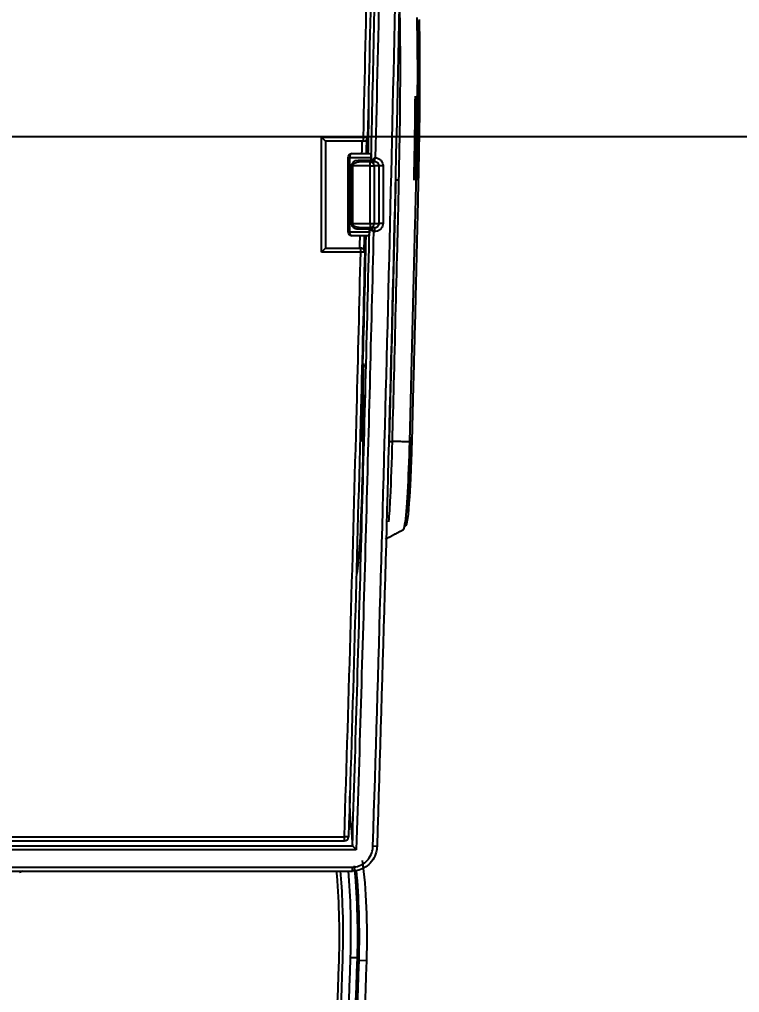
# Model space of a CAD drawing. Header units: millimetres. Extents: x 28 to 2364, y 8 to 1657.
# Drawn here: x 2023.2 to 2110.8, y 1251 to 1369.4 of the extents above; entities that cross this region are included whole.
import ezdxf

# ---------------------------------------------------------------- set-up
doc = ezdxf.new("R2010")
doc.units = ezdxf.units.MM
doc.layers.get('0').update_dxf_attribs({"linetype": 'CONTINUOUS'})
doc.layers.get('Defpoints').update_dxf_attribs({"linetype": 'CONTINUOUS'})
doc.layers.add('1LINE', color=7, linetype='CONTINUOUS')
doc.styles.add('Annotative', font='malgun.ttf')
doc.dimstyles.new('WOO', dxfattribs={"dimtxt": 20, "dimasz": 2, "dimexe": 1.25, "dimexo": 0.3, "dimgap": 1, "dimtad": 1, "dimdec": 1, "dimzin": 1, "dimdsep": 46, "dimtxsty": 'Annotative', "dimcen": 0, "dimclrd": 1, "dimclre": 1, "dimclrt": 2, "dimadec": 0, "dimazin": 0, "dimtfac": 1, "dimtdec": 1, "dimtofl": 0, "dimtmove": 0, "dimatfit": 3, "dimfxl": 0, "dimarcsym": 0})

# ---------------------------------------------------------------- blocks, each defined once
blk = doc.blocks.new('*D25')
at = {"layer": '1LINE', "color": 1, "lineweight": -2}
for p, q in [((1946.21, 1355.14), (2118.84, 1355.14)), ((2117.59, 1353.14), (2117.59, 896.9)), ((1870.71, 894.9), (2118.84, 894.9))]:
    blk.add_line(p, q, dxfattribs=at)
at = {"layer": '1LINE', "color": 1}
for points in [[(2117.26, 1353.14), (2117.92, 1353.14), (2117.59, 1355.14)], [(2117.26, 896.9), (2117.92, 896.9), (2117.59, 894.9)]]:
    blk.add_solid(points, dxfattribs=at)
at = {"layer": 'Defpoints', "color": 0}
for p in [(1945.91, 1355.14, 0), (1870.41, 894.9), (2117.59, 894.9)]:
    blk.add_point(p, dxfattribs=at)
at = {"layer": '1LINE', "color": 2, "insert": (2106.26, 1125.02), "char_height": 20, "attachment_point": 5, "rotation": 90, "style": 'Annotative'}
blk.add_mtext('460', dxfattribs=at)
blk = doc.blocks.new('*D26')
at = {"layer": '1LINE', "color": 1, "lineweight": -2}
for p, q in [((1946.21, 1392.74), (2190.79, 1392.74)), ((2189.54, 1390.74), (2189.54, 896.9)), ((1870.71, 894.9), (2190.79, 894.9))]:
    blk.add_line(p, q, dxfattribs=at)
at = {"layer": '1LINE', "color": 1}
for points in [[(2189.2, 1390.74), (2189.87, 1390.74), (2189.54, 1392.74)], [(2189.2, 896.9), (2189.87, 896.9), (2189.54, 894.9)]]:
    blk.add_solid(points, dxfattribs=at)
at = {"layer": 'Defpoints', "color": 0}
for p in [(1945.91, 1392.74, 0), (1870.41, 894.9), (2189.54, 894.9)]:
    blk.add_point(p, dxfattribs=at)
at = {"layer": '1LINE', "color": 2, "insert": (2178.2, 1143.82), "char_height": 20, "attachment_point": 5, "rotation": 90, "style": 'Annotative'}
blk.add_mtext('498', dxfattribs=at)

msp = doc.modelspace()

# ---------------------------------------------------------------- linework, layer by layer
for points, knots in [([(2069.46, 1370.46), (2069.53, 1367.59), (2069.54, 1364.33), (2069.51, 1359.08), (2069.49, 1357.25), (2069.44, 1353.57), (2069.38, 1351.71), (2069.35, 1349.83)], [0, 0, 0, 0, 0.5, 0.5, 0.75, 0.75, 1, 1, 1, 1]), ([(2070.71, 1317.99), (2070.95, 1326.88), (2071.17, 1335.78), (2071.43, 1346.9), (2071.49, 1349.12), (2071.58, 1353.56), (2071.62, 1355.8), (2071.69, 1362.2), (2071.69, 1366.26), (2071.6, 1369.64)], [0, 0, 0, 0, 0.5, 0.5, 0.625, 0.625, 0.75, 0.75, 1, 1, 1, 1]), ([(2071.65, 1369.26), (2071.71, 1366.58), (2071.73, 1363.5), (2071.69, 1356.84), (2071.63, 1353.34), (2071.55, 1349.84)], [0, 0, 0, 0, 0.5, 0.5, 1, 1, 1, 1]), ([(2071.84, 1369.36), (2071.84, 1369.26), (2071.85, 1369.15), (2071.86, 1368.64), (2071.87, 1368.22), (2071.88, 1367.36), (2071.89, 1366.93), (2071.9, 1366.04), (2071.9, 1365.59), (2071.91, 1364.67), (2071.91, 1364.2), (2071.91, 1363.25), (2071.91, 1362.77), (2071.91, 1361.8), (2071.91, 1361.31), (2071.91, 1360.31), (2071.9, 1359.81), (2071.89, 1358.8), (2071.89, 1358.29), (2071.88, 1357.26), (2071.87, 1356.74), (2071.86, 1355.7), (2071.85, 1355.18), (2071.83, 1354.12), (2071.82, 1353.59), (2071.8, 1352.53), (2071.79, 1351.99), (2071.77, 1350.91), (2071.76, 1350.37), (2071.75, 1349.83)], [0, 0, 0, 0, 0.018822, 0.018822, 0.094159, 0.094159, 0.169496, 0.169496, 0.244834, 0.244834, 0.320172, 0.320172, 0.395509, 0.395509, 0.470846, 0.470846, 0.546181, 0.546181, 0.621517, 0.621517, 0.696856, 0.696856, 0.772194, 0.772194, 0.847533, 0.847533, 0.923658, 0.923658, 1, 1, 1, 1]), ([(2067.46, 1351.57), (2067.46, 1351.24), (2067.46, 1350.91), (2067.46, 1349.24), (2067.46, 1347.91), (2067.46, 1345.91), (2067.46, 1345.24), (2067.46, 1344.57)], [0, 0, 0, 0, 0.142857, 0.142857, 0.714286, 0.714286, 1, 1, 1, 1]), ([(2068.99, 1349.83), (2068.96, 1348.53), (2068.93, 1347.23), (2068.82, 1342.94), (2068.75, 1339.94), (2068.61, 1333.95), (2068.53, 1330.95), (2068.39, 1325.45), (2068.32, 1322.94), (2068.24, 1319.64), (2068.22, 1318.84), (2068.19, 1318.05)], [0, 0, 0, 0, 0.122631, 0.122631, 0.405477, 0.405477, 0.688324, 0.688324, 0.925157, 0.925157, 1, 1, 1, 1]), ([(2069.35, 1349.83), (2069.32, 1347.07), (2069.23, 1344.3), (2069.02, 1336.02), (2068.89, 1330.5), (2068.68, 1322.67), (2068.62, 1320.36), (2068.56, 1318.05)], [0, 0, 0, 0, 0.260718, 0.260718, 0.78175, 0.78175, 1, 1, 1, 1]), ([(2071.75, 1349.83), (2071.74, 1349.7), (2071.74, 1349.56), (2071.74, 1349.34), (2071.73, 1349.24), (2071.72, 1348.77), (2071.71, 1348.39), (2071.69, 1347.25), (2071.67, 1346.49), (2071.58, 1342.7), (2071.51, 1339.67), (2071.38, 1334.29), (2071.32, 1331.94), (2071.25, 1329.29), (2071.24, 1329), (2071.2, 1327.54), (2071.17, 1326.37), (2071.09, 1322.97), (2071.03, 1320.73), (2070.97, 1318.5)], [0, 0, 0, 0, 0.012762, 0.012762, 0.021832, 0.021832, 0.058115, 0.058115, 0.13068, 0.13068, 0.420939, 0.420939, 0.646071, 0.646071, 0.674043, 0.674043, 0.785928, 0.785928, 1, 1, 1, 1]), ([(2068.56, 1318.05), (2068.51, 1315.64), (2068.42, 1313.23), (2068.26, 1310.09), (2068.2, 1309.08), (2068.13, 1308.28)], [0, 0, 0, 0, 0.630844, 0.630844, 1, 1, 1, 1]), ([(2069.93, 1307.32), (2069.99, 1307.36), (2070.06, 1307.57), (2070.26, 1308.71), (2070.37, 1310.08), (2070.57, 1313.65), (2070.65, 1315.79), (2070.71, 1317.99)], [0, 0, 0, 0, 0.208542, 0.208542, 0.604271, 0.604271, 1, 1, 1, 1]), ([(2070.77, 1318.5), (2070.74, 1317.46), (2070.71, 1316.44), (2070.63, 1314.44), (2070.59, 1313.48), (2070.47, 1311.27), (2070.38, 1310.13), (2070.29, 1309.34)], [0, 0, 0, 0, 0.280993, 0.280993, 0.561986, 0.561986, 1, 1, 1, 1]), ([(2070.95, 1317.98), (2070.95, 1317.75), (2070.94, 1317.52), (2070.93, 1317.03), (2070.92, 1316.77), (2070.9, 1316.24), (2070.89, 1315.98), (2070.87, 1315.46), (2070.86, 1315.2), (2070.85, 1314.82), (2070.85, 1314.69), (2070.84, 1314.54), (2070.84, 1314.52), (2070.84, 1314.47), (2070.83, 1314.44), (2070.83, 1314.39), (2070.83, 1314.37), (2070.83, 1314.32), (2070.83, 1314.3), (2070.83, 1314.25), (2070.83, 1314.22), (2070.82, 1314.17), (2070.82, 1314.15), (2070.82, 1314.1), (2070.82, 1314.08), (2070.82, 1314.03), (2070.82, 1314), (2070.81, 1313.95), (2070.81, 1313.93), (2070.81, 1313.88), (2070.81, 1313.85), (2070.81, 1313.8), (2070.81, 1313.78), (2070.8, 1313.73), (2070.8, 1313.7), (2070.8, 1313.65), (2070.8, 1313.63), (2070.8, 1313.58), (2070.8, 1313.55), (2070.79, 1313.51), (2070.79, 1313.48), (2070.79, 1313.43), (2070.79, 1313.41), (2070.79, 1313.36), (2070.79, 1313.33), (2070.78, 1313.28), (2070.78, 1313.26), (2070.78, 1313.21), (2070.78, 1313.18), (2070.78, 1313.13), (2070.77, 1313.11), (2070.77, 1313.06), (2070.77, 1313.03), (2070.77, 1312.98), (2070.77, 1312.96), (2070.76, 1312.91), (2070.76, 1312.89), (2070.76, 1312.84), (2070.76, 1312.81), (2070.76, 1312.76), (2070.76, 1312.74), (2070.75, 1312.69), (2070.75, 1312.67), (2070.75, 1312.62), (2070.75, 1312.59), (2070.75, 1312.55), (2070.74, 1312.52), (2070.74, 1312.47), (2070.74, 1312.45), (2070.74, 1312.4), (2070.74, 1312.38), (2070.73, 1312.33), (2070.73, 1312.31), (2070.73, 1312.26), (2070.73, 1312.24), (2070.73, 1312.19), (2070.73, 1312.17), (2070.72, 1312.12), (2070.72, 1312.1), (2070.72, 1312.06), (2070.72, 1312.03), (2070.72, 1311.99), (2070.71, 1311.96), (2070.71, 1311.92), (2070.71, 1311.9), (2070.71, 1311.85), (2070.71, 1311.83), (2070.7, 1311.79), (2070.7, 1311.76), (2070.7, 1311.72), (2070.7, 1311.7), (2070.7, 1311.66), (2070.69, 1311.64), (2070.69, 1311.59), (2070.69, 1311.57), (2070.69, 1311.54), (2070.69, 1311.52), (2070.68, 1311.44), (2070.68, 1311.38), (2070.67, 1311.32)], [0, 0, 0, 0, 0.094168, 0.094168, 0.204154, 0.204154, 0.314138, 0.314138, 0.424121, 0.424121, 0.47905, 0.47905, 0.48973, 0.48973, 0.500464, 0.500464, 0.511254, 0.511254, 0.5221, 0.5221, 0.533001, 0.533001, 0.543959, 0.543959, 0.554974, 0.554974, 0.566046, 0.566046, 0.577173, 0.577173, 0.588356, 0.588356, 0.599594, 0.599594, 0.610885, 0.610885, 0.622227, 0.622227, 0.63362, 0.63362, 0.645061, 0.645061, 0.656548, 0.656548, 0.668078, 0.668078, 0.679647, 0.679647, 0.691254, 0.691254, 0.702893, 0.702893, 0.714561, 0.714561, 0.726253, 0.726253, 0.737965, 0.737965, 0.749691, 0.749691, 0.761425, 0.761425, 0.773162, 0.773162, 0.784894, 0.784894, 0.796614, 0.796614, 0.808315, 0.808315, 0.819989, 0.819989, 0.831626, 0.831626, 0.843217, 0.843217, 0.854752, 0.854752, 0.866296, 0.866296, 0.877867, 0.877867, 0.889447, 0.889447, 0.901012, 0.901012, 0.912533, 0.912533, 0.92397, 0.92397, 0.935271, 0.935271, 0.946364, 0.946364, 0.957146, 0.957146, 0.96747, 0.96747, 1, 1, 1, 1]), ([(2070.97, 1318.5), (2070.96, 1318.36), (2070.96, 1318.23), (2070.96, 1318.06), (2070.96, 1318.02), (2070.95, 1317.98)], [0, 0, 0, 0, 0.7767, 0.7767, 1, 1, 1, 1]), ([(2070.67, 1311.32), (2070.53, 1309.07), (2070.35, 1307.74), (2070.15, 1307.74), (2070.13, 1307.76), (2070.12, 1307.79)], [0, 0, 0, 0, 0.907131, 0.907131, 1, 1, 1, 1]), ([(2070.11, 1307.93), (2070.13, 1307.88), (2070.16, 1307.85), (2070.28, 1307.84), (2070.38, 1308.25), (2070.47, 1309)], [0, 0, 0, 0, 0.191226, 0.191226, 1, 1, 1, 1])]:
    msp.add_open_spline(points, degree=3, knots=knots)
for points, degree in [([(2071.84, 1369.39), (2071.84, 1369.38), (2071.84, 1369.37), (2071.84, 1369.36)], 3), ([(2071.23, 1349.84), (2071.31, 1353.35), (2071.37, 1356.75), (2071.39, 1360.04)], 3), ([(2071.59, 1360.11), (2071.57, 1356.8), (2071.51, 1353.36), (2071.43, 1349.84)], 3), ([(2069.35, 1349.83), (2069.24, 1349.83), (2069.12, 1349.83), (2068.99, 1349.83)], 3), ([(2068.19, 1318.05), (2068.32, 1318.05), (2068.45, 1318.05), (2068.56, 1318.05)], 3), ([(2070.71, 1317.99), (2068.56, 1318.05)], 1), ([(2070.71, 1317.99), (2070.85, 1317.98), (2070.95, 1317.98), (2070.95, 1317.98)], 3), ([(2070.77, 1318.5), (2070.87, 1318.5), (2070.97, 1318.5), (2070.97, 1318.5)], 3), ([(2067.74, 1306.16), (2068.84, 1306.75), (2069.94, 1307.33)], 2)]:
    msp.add_open_spline(points, degree=degree)
at = {"layer": '1LINE'}
for p, q in [((2060.46, 1354.57), (2059.96, 1355.07)), ((2059.96, 1341.07), (2059.96, 1355.07)), ((2059.96, 1355.07), (2065.08, 1355.07)), ((2065.08, 1354.57), (2060.46, 1354.57)), ((2060.46, 1354.57), (2060.46, 1341.57)), ((2065.08, 1354.57), (2065.08, 1355.07)), ((2065.08, 1355.07), (2065.58, 1355.06)), ((2063.38, 1352.57), (2063.2, 1352.57)), ((2063.2, 1343.57), (2063.2, 1352.57)), ((2066.02, 1352.57), (2063.38, 1352.57)), ((2063.38, 1352.57), (2063.38, 1343.57)), ((2063.7, 1353.07), (2066.01, 1353.07)), ((2064.44, 1352.27), (2066.01, 1352.27)), ((2066.41, 1352.4), (2066.41, 1352.07)), ((2063.75, 1351.57), (2063.62, 1351.57)), ((2063.62, 1344.57), (2063.62, 1351.57)), ((2063.75, 1351.57), (2063.75, 1344.57)), ((2065.91, 1351.57), (2063.75, 1351.57)), ((2066.21, 1352.07), (2064.57, 1352.07)), ((2065.91, 1351.57), (2065.91, 1352.07)), ((2065.91, 1351.57), (2066.38, 1351.57)), ((2066.41, 1352.07), (2066.21, 1352.07)), ((2067.46, 1351.57), (2066.99, 1351.57)), ((2063.75, 1344.57), (2063.62, 1344.57)), ((2063.75, 1344.57), (2065.91, 1344.57)), ((2065.81, 1343.87), (2064.44, 1343.87)), ((2064.57, 1344.07), (2066.01, 1344.07)), ((2065.91, 1344.57), (2066.38, 1344.57)), ((2065.91, 1344.57), (2065.91, 1344.07)), ((2066.01, 1344.07), (2066.41, 1344.07)), ((2066.41, 1344.07), (2066.41, 1343.57)), ((2067.46, 1344.57), (2066.99, 1344.57)), ((2063.38, 1343.57), (2063.2, 1343.57)), ((2063.38, 1343.57), (2065.8, 1343.57)), ((2065.77, 1343.07), (2063.7, 1343.07)), ((2066.41, 1343.57), (2066.3, 1343.57)), ((2059.96, 1341.07), (2060.46, 1341.57)), ((2060.46, 1341.57), (2064.74, 1341.57)), ((2064.74, 1341.07), (2064.74, 1341.57)), ((2064.74, 1341.07), (2059.96, 1341.07)), ((2065.24, 1341.06), (2064.74, 1341.07)), ((2065.29, 1338.21), (2065.17, 1338.21)), ((2065.18, 1338.71), (2065.3, 1338.71)), ((2065.27, 1337.71), (2065.16, 1337.71)), ((2065, 1331.31), (2065.12, 1331.31)), ((2065.09, 1330.31), (2064.97, 1330.31)), ((2064.98, 1330.81), (2065.1, 1330.81)), ((2064.9, 1327.51), (2065.09, 1327.51)), ((2065.1, 1327.01), (2064.89, 1327.01)), ((2062.76, 1269.45), (2062.76, 1269.95)), ((2063.26, 1269.93), (2062.76, 1269.95)), ((2066.73, 1268.78), (2066.23, 1268.8)), ((2063.74, 1265.76), (2063.74, 1266.26)), ((2064.3, 1255.21), (2063.51, 1255.23)), ((2065.5, 1254.83), (2064.5, 1254.87))]:
    msp.add_line(p, q, dxfattribs=at)
for centre, start, end in [((2065.08, 1355.07, 0), 270, 358.6756), ((2064.74, 1341.07, 0), 358.5991, 90), ((2062.76, 1269.95, 0), 270, 358.208)]:
    msp.add_arc(centre, 0.5, start, end, dxfattribs=at)
at = {"layer": '1LINE', "extrusion": (0, 0, -1)}
msp.add_arc((-2063.7, 1352.57, 0), 0.5, 0, 90, dxfattribs=at)
at = {"layer": '1LINE', "extrusion": (-1.0676e-27, -5.81175e-12, -1)}
msp.add_arc((-2063.7, 1343.57, 0), 0.5, 270, 0, dxfattribs=at)
at = {"layer": '1LINE'}
for centre, major_axis, ratio, start_param, end_param in [((2063.7, 1352.57), (0, 0.5), 0.650791, 0, 1.570796), ((2064.57, 1352.27), (0, -0.2), 0.650791, 4.712389, 6.283185), ((2066.21, 1352.27), (-0.14, 0.143), 0.999445, 0.773984, 2.367608), ((2066.21, 1352.27), (0, -0.2), 0.999728, 4.689013, 6.283185), ((2066.41, 1352.47), (-0.14, 0.143), 0.256549, 1.313981, 1.827612), ((2065.91, 1351.57), (0, 0.5), 0.949336, 4.712389, 6.283185), ((2064.57, 1343.87), (0, 0.2), 0.650791, 0, 1.570796), ((2066.01, 1343.87), (0, -0.2), 0.999747, 3.141593, 4.688213), ((2066.01, 1343.87), (0.143, 0.14), 0.999507, 0.797736, 2.343856), ((2065.91, 1344.57), (0, 0.5), 0.949336, 3.141593, 4.712389), ((2063.7, 1343.57), (0, 0.5), 0.650791, 1.570796, 3.141593)]:
    msp.add_ellipse(centre, major_axis=major_axis, ratio=ratio, start_param=start_param, end_param=end_param, dxfattribs=at)
at = {"layer": '1LINE', "extrusion": (-1.0676e-27, -5.81175e-12, -1)}
for centre, ratio, start_param, end_param in [((2064.44, 1351.57, 0), 0.857143, 3.141593, 4.712389), ((2064.57, 1351.57, 0), 0.612245, 3.141593, 4.712389), ((2064.44, 1344.57, 0), 0.857143, 1.570796, 3.141593), ((2064.57, 1344.57, 0), 0.612245, 1.570796, 3.141593)]:
    msp.add_ellipse(centre, major_axis=(0.817, 0), ratio=ratio, start_param=start_param, end_param=end_param, dxfattribs=at)
at = {"layer": '1LINE'}
for points, knots in [([(2065.08, 1355.07), (2065.25, 1362.47), (2065.41, 1369.87), (2065.73, 1384.98), (2065.88, 1392.7), (2066.03, 1400.42)], [0, 0, 0, 0, 0.489356, 0.489356, 1, 1, 1, 1]), ([(2066.52, 1399.92), (2066.37, 1392.36), (2066.22, 1384.81), (2065.91, 1369.86), (2065.75, 1362.46), (2065.58, 1355.06)], [0, 0, 0, 0, 0.505292, 0.505292, 1, 1, 1, 1]), ([(2066.01, 1352.28), (2066.02, 1352.61), (2066.03, 1352.95), (2066.07, 1354.61), (2066.1, 1355.95), (2066.25, 1362.61), (2066.37, 1367.94), (2066.67, 1382.09), (2066.85, 1390.9), (2067.01, 1399.72)], [0, 0, 0, 0, 0.021074, 0.021074, 0.105376, 0.105376, 0.442583, 0.442583, 1, 1, 1, 1]), ([(2065.68, 1361.07), (2065.69, 1360.81), (2065.69, 1360.54), (2065.69, 1357.97), (2065.67, 1355.54), (2065.63, 1353.07)], [0, 0, 0, 0, 0.105231, 0.105231, 1, 1, 1, 1]), ([(2066.01, 1353.07), (2066.02, 1353.07), (2066.02, 1353.06), (2066.02, 1353.02), (2066.02, 1352.98), (2066.02, 1352.91), (2066.02, 1352.87), (2066.02, 1352.78), (2066.02, 1352.74), (2066.02, 1352.66), (2066.02, 1352.62), (2066.02, 1352.57)], [0, 0, 0, 0, 0.275963, 0.275963, 0.525976, 0.525976, 0.713999, 0.713999, 0.866692, 0.866692, 1, 1, 1, 1]), ([(2066.01, 1352.28), (2066.01, 1352.28), (2066.02, 1352.28), (2066.04, 1352.3), (2066.06, 1352.31), (2066.11, 1352.33), (2066.14, 1352.35), (2066.22, 1352.4), (2066.28, 1352.44), (2066.34, 1352.47)], [0, 0, 0, 0, 0.188076, 0.188076, 0.402204, 0.402204, 0.656294, 0.656294, 1, 1, 1, 1]), ([(2066.41, 1352.4), (2066.37, 1352.34), (2066.34, 1352.28), (2066.29, 1352.2), (2066.27, 1352.17), (2066.24, 1352.12), (2066.23, 1352.1), (2066.22, 1352.08), (2066.21, 1352.08), (2066.21, 1352.07)], [0, 0, 0, 0, 0.343706, 0.343706, 0.597796, 0.597796, 0.811924, 0.811924, 1, 1, 1, 1]), ([(2066.52, 1352.57), (2066.52, 1352.57), (2066.52, 1352.57), (2066.51, 1352.57), (2066.51, 1352.57), (2066.51, 1352.56), (2066.5, 1352.56), (2066.49, 1352.56), (2066.49, 1352.55), (2066.46, 1352.54), (2066.45, 1352.53), (2066.4, 1352.51), (2066.37, 1352.49), (2066.34, 1352.47)], [0, 0, 0, 0, 0.021617, 0.021617, 0.04826, 0.04826, 0.102809, 0.102809, 0.21853, 0.21853, 0.463804, 0.463804, 1, 1, 1, 1]), ([(2066.52, 1352.57), (2066.52, 1352.57), (2066.52, 1352.57), (2066.52, 1352.56), (2066.51, 1352.56), (2066.51, 1352.56), (2066.51, 1352.56), (2066.5, 1352.55), (2066.5, 1352.54), (2066.49, 1352.52), (2066.48, 1352.51), (2066.45, 1352.46), (2066.43, 1352.43), (2066.41, 1352.4)], [0, 0, 0, 0, 0.021815, 0.021815, 0.042045, 0.042045, 0.090158, 0.090158, 0.194476, 0.194476, 0.426469, 0.426469, 1, 1, 1, 1]), ([(2066.52, 1352.57), (2066.61, 1352.56), (2066.69, 1352.54), (2066.89, 1352.47), (2067, 1352.41), (2067.19, 1352.26), (2067.27, 1352.17), (2067.39, 1351.96), (2067.43, 1351.85), (2067.46, 1351.69), (2067.46, 1351.63), (2067.46, 1351.57)], [0, 0, 0, 0, 0.173817, 0.173817, 0.420408, 0.420408, 0.660491, 0.660491, 0.888242, 0.888242, 1, 1, 1, 1]), ([(2065.91, 1344.57), (2065.91, 1344.91), (2065.91, 1345.24), (2065.91, 1346.91), (2065.91, 1348.24), (2065.91, 1350.24), (2065.91, 1350.91), (2065.91, 1351.57)], [0, 0, 0, 0, 0.142857, 0.142857, 0.714286, 0.714286, 1, 1, 1, 1]), ([(2066.99, 1351.57), (2066.92, 1351.57), (2066.85, 1351.57), (2066.65, 1351.57), (2066.52, 1351.57), (2066.38, 1351.57)], [0, 0, 0, 0, 0.332416, 0.332416, 1, 1, 1, 1]), ([(2066.38, 1351.57), (2066.38, 1351.24), (2066.38, 1350.91), (2066.38, 1349.24), (2066.38, 1347.91), (2066.38, 1345.91), (2066.38, 1345.24), (2066.38, 1344.57)], [0, 0, 0, 0, 0.142857, 0.142857, 0.714286, 0.714286, 1, 1, 1, 1]), ([(2066.99, 1351.57), (2066.99, 1351.6), (2066.99, 1351.63), (2066.97, 1351.72), (2066.95, 1351.77), (2066.88, 1351.87), (2066.84, 1351.92), (2066.73, 1351.99), (2066.67, 1352.02), (2066.54, 1352.06), (2066.48, 1352.07), (2066.41, 1352.07)], [0, 0, 0, 0, 0.097134, 0.097134, 0.298934, 0.298934, 0.520428, 0.520428, 0.757506, 0.757506, 1, 1, 1, 1]), ([(2066.99, 1344.57), (2066.99, 1344.91), (2066.99, 1345.24), (2066.99, 1346.91), (2066.99, 1348.24), (2066.99, 1350.24), (2066.99, 1350.91), (2066.99, 1351.57)], [0, 0, 0, 0, 0.142857, 0.142857, 0.714286, 0.714286, 1, 1, 1, 1]), ([(2063.73, 1268.89), (2064.12, 1281.36), (2064.49, 1293.83), (2065.18, 1318.83), (2065.51, 1331.35), (2065.81, 1343.88)], [0, 0, 0, 0, 0.498931, 0.498931, 1, 1, 1, 1]), ([(2065.81, 1343.88), (2065.81, 1343.9), (2065.81, 1343.92), (2065.83, 1343.96), (2065.84, 1343.98), (2065.86, 1344.01), (2065.88, 1344.03), (2065.91, 1344.05), (2065.93, 1344.06), (2065.97, 1344.07), (2065.99, 1344.07), (2066, 1344.07), (2066, 1344.07), (2066.01, 1344.07)], [0, 0, 0, 0, 0.195556, 0.195556, 0.390616, 0.390616, 0.593103, 0.593103, 0.812737, 0.812737, 0.989835, 0.989835, 1, 1, 1, 1]), ([(2066.3, 1343.57), (2066.3, 1343.58), (2066.3, 1343.58), (2066.3, 1343.58), (2066.3, 1343.58), (2066.3, 1343.58), (2066.29, 1343.58), (2066.29, 1343.59), (2066.28, 1343.59), (2066.26, 1343.6), (2066.25, 1343.61), (2066.21, 1343.63), (2066.19, 1343.65), (2066.15, 1343.67), (2066.15, 1343.67), (2066.09, 1343.71), (2066.03, 1343.74), (2065.95, 1343.8), (2065.91, 1343.82), (2065.86, 1343.85), (2065.84, 1343.86), (2065.82, 1343.87), (2065.81, 1343.88), (2065.81, 1343.88)], [0, 0, 0, 0, 0.005396, 0.005396, 0.009076, 0.009076, 0.01954, 0.01954, 0.042176, 0.042176, 0.091606, 0.091606, 0.204894, 0.204894, 0.227136, 0.227136, 0.475668, 0.475668, 0.68417, 0.68417, 0.838535, 0.838535, 1, 1, 1, 1]), ([(2066.3, 1343.57), (2066.3, 1343.58), (2066.3, 1343.58), (2066.3, 1343.58), (2066.3, 1343.58), (2066.3, 1343.58), (2066.3, 1343.59), (2066.29, 1343.59), (2066.29, 1343.6), (2066.28, 1343.62), (2066.27, 1343.63), (2066.25, 1343.67), (2066.23, 1343.7), (2066.18, 1343.78), (2066.15, 1343.84), (2066.09, 1343.94), (2066.07, 1343.97), (2066.04, 1344.02), (2066.03, 1344.04), (2066.02, 1344.07), (2066.01, 1344.07), (2066.01, 1344.07)], [0, 0, 0, 0, 0.005391, 0.005391, 0.00905, 0.00905, 0.019484, 0.019484, 0.042061, 0.042061, 0.091386, 0.091386, 0.204797, 0.204797, 0.476079, 0.476079, 0.684418, 0.684418, 0.838661, 0.838661, 1, 1, 1, 1]), ([(2066.38, 1344.57), (2066.49, 1344.57), (2066.59, 1344.57), (2066.8, 1344.57), (2066.89, 1344.57), (2066.99, 1344.57)], [0, 0, 0, 0, 0.520348, 0.520348, 1, 1, 1, 1]), ([(2066.41, 1344.07), (2066.46, 1344.07), (2066.51, 1344.08), (2066.63, 1344.11), (2066.68, 1344.13), (2066.79, 1344.19), (2066.83, 1344.23), (2066.91, 1344.32), (2066.94, 1344.36), (2066.98, 1344.47), (2066.99, 1344.52), (2066.99, 1344.57)], [0, 0, 0, 0, 0.186578, 0.186578, 0.410632, 0.410632, 0.617003, 0.617003, 0.811073, 0.811073, 1, 1, 1, 1]), ([(2067.46, 1344.57), (2067.46, 1344.47), (2067.44, 1344.36), (2067.37, 1344.15), (2067.32, 1344.06), (2067.18, 1343.89), (2067.1, 1343.81), (2066.91, 1343.69), (2066.8, 1343.64), (2066.6, 1343.59), (2066.5, 1343.57), (2066.41, 1343.57)], [0, 0, 0, 0, 0.201474, 0.201474, 0.402667, 0.402667, 0.608187, 0.608187, 0.82371, 0.82371, 1, 1, 1, 1]), ([(2066.3, 1343.57), (2066, 1331.15), (2065.68, 1318.72), (2064.98, 1293.65), (2064.61, 1281.01), (2064.21, 1268.37)], [0, 0, 0, 0, 0.495752, 0.495752, 1, 1, 1, 1]), ([(2065.8, 1343.57), (2065.8, 1343.53), (2065.8, 1343.48), (2065.79, 1343.39), (2065.79, 1343.35), (2065.79, 1343.27), (2065.79, 1343.23), (2065.78, 1343.15), (2065.78, 1343.12), (2065.78, 1343.08), (2065.77, 1343.07), (2065.77, 1343.07)], [0, 0, 0, 0, 0.150583, 0.150583, 0.299963, 0.299963, 0.508404, 0.508404, 0.784281, 0.784281, 1, 1, 1, 1]), ([(2062.76, 1269.95), (2063.31, 1287.31), (2063.8, 1304.68), (2064.43, 1328.38), (2064.59, 1334.73), (2064.74, 1341.07)], [0, 0, 0, 0, 0.732396, 0.732396, 1, 1, 1, 1]), ([(2065.24, 1341.06), (2065.09, 1334.72), (2064.93, 1328.37), (2064.3, 1304.66), (2063.81, 1287.3), (2063.26, 1269.93)], [0, 0, 0, 0, 0.267604, 0.267604, 1, 1, 1, 1]), ([(2065.09, 1327.51), (2065.1, 1327.51), (2065.1, 1327.5), (2065.1, 1327.46), (2065.1, 1327.43), (2065.1, 1327.36), (2065.11, 1327.32), (2065.11, 1327.22), (2065.1, 1327.17), (2065.1, 1327.08), (2065.1, 1327.04), (2065.1, 1327.01)], [0, 0, 0, 0, 0.214991, 0.214991, 0.429995, 0.429995, 0.644812, 0.644812, 0.859461, 0.859461, 1, 1, 1, 1]), ([(2064.3, 1301.99), (2064.43, 1302.61), (2064.55, 1303.96), (2064.77, 1307.64), (2064.86, 1309.93), (2065.01, 1314.78), (2065.06, 1317.24), (2065.11, 1321.52), (2065.09, 1323.34), (2065.04, 1324.48)], [0, 0, 0, 0, 0.25, 0.25, 0.5, 0.5, 0.75, 0.75, 1, 1, 1, 1]), ([(2003.59, 1269.95), (2003.76, 1269.95), (2003.92, 1269.95), (2005.42, 1269.95), (2006.76, 1269.95), (2013.42, 1269.95), (2018.76, 1269.95), (2036.98, 1269.95), (2049.87, 1269.95), (2062.76, 1269.95)], [0, 0, 0, 0, 0.00845, 0.00845, 0.076048, 0.076048, 0.346439, 0.346439, 1, 1, 1, 1]), ([(2001.59, 1268.84), (2001.92, 1268.84), (2002.26, 1268.84), (2003.92, 1268.84), (2005.26, 1268.84), (2011.92, 1268.84), (2017.26, 1268.84), (2036.3, 1268.84), (2050.02, 1268.84), (2063.74, 1268.84), (2063.75, 1268.84), (2063.75, 1268.84)], [0, 0, 0, 0, 0.016086, 0.016086, 0.080431, 0.080431, 0.337809, 0.337809, 0.999657, 0.999657, 1, 1, 1, 1]), ([(2064.21, 1268.37), (2063.88, 1268.37), (2063.55, 1268.37), (2061.88, 1268.37), (2060.55, 1268.37), (2053.88, 1268.37), (2048.55, 1268.37), (2029.34, 1268.37), (2015.46, 1268.37), (2001.59, 1268.37)], [0, 0, 0, 0, 0.015967, 0.015967, 0.079836, 0.079836, 0.335309, 0.335309, 1, 1, 1, 1]), ([(2063.74, 1266.26), (2064.01, 1266.26), (2064.28, 1266.31), (2064.79, 1266.49), (2065.03, 1266.62), (2065.46, 1266.96), (2065.64, 1267.17), (2065.95, 1267.64), (2066.07, 1267.9), (2066.19, 1268.38), (2066.22, 1268.59), (2066.23, 1268.8)], [0, 0, 0, 0, 0.206299, 0.206299, 0.412351, 0.412351, 0.622265, 0.622265, 0.842091, 0.842091, 1, 1, 1, 1]), ([(2066.73, 1268.78), (2066.72, 1268.54), (2066.69, 1268.29), (2066.53, 1267.73), (2066.39, 1267.41), (2066.02, 1266.86), (2065.8, 1266.61), (2065.29, 1266.21), (2065, 1266.06), (2064.44, 1265.86), (2064.16, 1265.81), (2063.84, 1265.79), (2063.79, 1265.79), (2063.74, 1265.79)], [0, 0, 0, 0, 0.156861, 0.156861, 0.375803, 0.375803, 0.585802, 0.585802, 0.792872, 0.792872, 0.969452, 0.969452, 1, 1, 1, 1]), ([(2064.21, 1268.37), (2064.21, 1268.37), (2064.21, 1268.37), (2064.19, 1268.4), (2064.16, 1268.43), (2064.07, 1268.52), (2064, 1268.59), (2063.9, 1268.69), (2063.86, 1268.74), (2063.8, 1268.8), (2063.77, 1268.83), (2063.75, 1268.84)], [0, 0, 0, 0, 0.005734, 0.005734, 0.145746, 0.145746, 0.510733, 0.510733, 0.781788, 0.781788, 1, 1, 1, 1]), ([(1876.61, 1266.26), (1876.94, 1266.26), (1877.28, 1266.26), (1878.94, 1266.26), (1880.28, 1266.26), (1886.94, 1266.26), (1892.28, 1266.26), (1918.94, 1266.26), (1940.28, 1266.26), (1969.77, 1266.26), (1977.93, 1266.26), (1986.42, 1266.26), (1986.76, 1266.26), (1988.42, 1266.26), (1989.76, 1266.26), (1996.09, 1266.26), (2001.09, 1266.26), (2006.42, 1266.26), (2006.76, 1266.26), (2008.42, 1266.26), (2009.76, 1266.26), (2016.42, 1266.26), (2021.76, 1266.26), (2039.31, 1266.26), (2051.53, 1266.26), (2063.74, 1266.26)], [0, 0, 0, 0, 0.005344, 0.005344, 0.026719, 0.026719, 0.11222, 0.11222, 0.454224, 0.454224, 0.585032, 0.585032, 0.590376, 0.590376, 0.611752, 0.611752, 0.691909, 0.691909, 0.697252, 0.697252, 0.718628, 0.718628, 0.804129, 0.804129, 1, 1, 1, 1]), ([(2023.23, 1265.63), (2023.24, 1265.63), (2023.25, 1265.64), (2023.34, 1265.67), (2023.43, 1265.71), (2023.51, 1265.75)], [0, 0, 0, 0, 0.066493, 0.066493, 1, 1, 1, 1]), ([(2023.6, 1265.74), (2023.48, 1265.71), (2023.37, 1265.67), (2023.25, 1265.64), (2023.24, 1265.63), (2023.23, 1265.63)], [0, 0, 0, 0, 0.946289, 0.946289, 1, 1, 1, 1]), ([(2062.56, 1254.87), (2062.64, 1257.22), (2062.63, 1259.5), (2062.49, 1263.16), (2062.4, 1264.52), (2062.29, 1265.79)], [0, 0, 0, 0, 0.60384, 0.60384, 1, 1, 1, 1]), ([(1870.41, 899.57), (1879.86, 899.58), (1889.32, 900.5), (1907.63, 904.06), (1916.53, 906.67), (1933.79, 913.65), (1942.22, 918.12), (1957.74, 928.53), (1964.9, 934.48), (1978.5, 947.27), (1984.96, 954.16), (1996.84, 968.55), (2002.29, 976.08), (2012.21, 991.81), (2016.69, 1000.02), (2024.57, 1017.08), (2027.88, 1025.79), (2036.97, 1052.16), (2042, 1070.04), (2047.96, 1097.32), (2049.68, 1106.5), (2052.53, 1124.99), (2053.63, 1134.27), (2055.81, 1152.82), (2056.93, 1162.09), (2058.88, 1180.66), (2059.71, 1189.96), (2061.91, 1217.88), (2062.94, 1236.54), (2063.51, 1255.23)], [0, 0, 0, 0, 0.0625, 0.0625, 0.125, 0.125, 0.1875, 0.1875, 0.25, 0.25, 0.3125, 0.3125, 0.375, 0.375, 0.4375, 0.4375, 0.5, 0.5, 0.625, 0.625, 0.6875, 0.6875, 0.75, 0.75, 0.8125, 0.8125, 0.875, 0.875, 1, 1, 1, 1]), ([(2064.3, 1255.21), (2063.72, 1236.46), (2062.69, 1217.76), (2060.48, 1189.76), (2059.65, 1180.44), (2057.69, 1161.81), (2056.56, 1152.52), (2054.38, 1133.92), (2053.28, 1124.62), (2050.41, 1106.08), (2048.67, 1096.88), (2042.69, 1069.53), (2037.63, 1051.6), (2028.49, 1025.16), (2025.16, 1016.43), (2017.23, 999.34), (2012.72, 991.12), (2002.75, 975.37), (1997.28, 967.82), (1985.35, 953.41), (1978.86, 946.51), (1965.2, 933.7), (1958.01, 927.75), (1942.44, 917.33), (1933.98, 912.87), (1916.67, 905.88), (1907.74, 903.27), (1889.38, 899.71), (1879.88, 898.79), (1870.41, 898.78)], [0, 0, 0, 0, 0.125, 0.125, 0.1875, 0.1875, 0.25, 0.25, 0.3125, 0.3125, 0.375, 0.375, 0.5, 0.5, 0.5625, 0.5625, 0.625, 0.625, 0.6875, 0.6875, 0.75, 0.75, 0.8125, 0.8125, 0.875, 0.875, 0.9375, 0.9375, 1, 1, 1, 1]), ([(2062.07, 1254.88), (2061.49, 1236.41), (2060.48, 1217.97), (2058.31, 1190.35), (2057.48, 1181.15), (2055.61, 1162.77), (2054.48, 1153.61), (2052.31, 1135.29), (2051.25, 1126.13), (2048.51, 1107.94), (2046.83, 1098.92), (2041.05, 1072.05), (2036.15, 1054.39), (2027.28, 1028.26), (2024.08, 1019.6), (2016.44, 1002.6), (2011.98, 994.25), (2002.16, 978.36), (1996.77, 970.76), (1984.97, 956.24), (1978.54, 949.31), (1965.02, 936.43), (1957.92, 930.42), (1942.53, 919.89), (1934.12, 915.35), (1916.78, 908.2), (1907.82, 905.52), (1889.38, 901.89), (1879.89, 900.95), (1870.41, 900.94)], [0, 0, 0, 0, 0.125, 0.125, 0.1875, 0.1875, 0.25, 0.25, 0.3125, 0.3125, 0.375, 0.375, 0.5, 0.5, 0.5625, 0.5625, 0.625, 0.625, 0.6875, 0.6875, 0.75, 0.75, 0.8125, 0.8125, 0.875, 0.875, 0.9375, 0.9375, 1, 1, 1, 1]), ([(1870.41, 900.44), (1879.47, 900.45), (1888.47, 901.29), (1906.35, 904.65), (1915.26, 907.17), (1932.8, 914.15), (1941.05, 918.47), (1956.54, 928.73), (1963.82, 934.73), (1984.37, 953.96), (1996.2, 968.22), (2011.14, 991.77), (2015.69, 1000.05), (2023.59, 1017.06), (2026.9, 1025.76), (2036, 1052.12), (2041.05, 1070.01), (2047.03, 1097.34), (2048.77, 1106.55), (2051.61, 1125.02), (2052.69, 1134.27), (2054.87, 1152.78), (2056.02, 1162.03), (2057.92, 1180.56), (2058.76, 1189.83), (2060.96, 1217.67), (2061.98, 1236.25), (2062.56, 1254.87)], [0, 0, 0, 0, 0.0625, 0.0625, 0.125, 0.125, 0.1875, 0.1875, 0.25, 0.25, 0.375, 0.375, 0.4375, 0.4375, 0.5, 0.5, 0.625, 0.625, 0.6875, 0.6875, 0.75, 0.75, 0.8125, 0.8125, 0.875, 0.875, 1, 1, 1, 1]), ([(2064.5, 1254.87), (2063.9, 1236.13), (2062.88, 1217.44), (2060.67, 1189.46), (2059.83, 1180.14), (2057.88, 1161.53), (2056.75, 1152.24), (2054.57, 1133.65), (2053.46, 1124.36), (2050.58, 1105.84), (2048.84, 1096.61), (2042.84, 1069.23), (2037.77, 1051.29), (2028.61, 1024.85), (2025.27, 1016.12), (2017.32, 999.05), (2012.8, 990.82), (2002.81, 975.08), (1997.34, 967.54), (1985.4, 953.15), (1978.91, 946.25), (1965.24, 933.44), (1958.04, 927.5), (1942.47, 917.1), (1934, 912.64), (1916.67, 905.65), (1907.74, 903.03), (1889.37, 899.48), (1879.88, 898.55), (1870.41, 898.54)], [0, 0, 0, 0, 0.125, 0.125, 0.1875, 0.1875, 0.25, 0.25, 0.3125, 0.3125, 0.375, 0.375, 0.5, 0.5, 0.5625, 0.5625, 0.625, 0.625, 0.6875, 0.6875, 0.75, 0.75, 0.8125, 0.8125, 0.875, 0.875, 0.9375, 0.9375, 1, 1, 1, 1]), ([(1870.41, 897.55), (1879.91, 897.56), (1889.42, 898.49), (1907.84, 902.04), (1916.8, 904.65), (1934.19, 911.63), (1942.69, 916.09), (1958.33, 926.48), (1965.56, 932.42), (1979.29, 945.24), (1985.82, 952.14), (1997.82, 966.55), (2003.33, 974.1), (2013.38, 989.85), (2017.93, 998.08), (2025.95, 1015.19), (2029.32, 1023.94), (2038.54, 1050.44), (2043.64, 1068.42), (2049.7, 1095.87), (2051.45, 1105.11), (2054.37, 1123.7), (2055.49, 1133.04), (2057.68, 1151.73), (2058.82, 1161.07), (2060.78, 1179.77), (2061.63, 1189.13), (2063.85, 1217.25), (2064.88, 1236.02), (2065.48, 1254.84)], [0, 0, 0, 0, 0.0625, 0.0625, 0.125, 0.125, 0.1875, 0.1875, 0.25, 0.25, 0.3125, 0.3125, 0.375, 0.375, 0.4375, 0.4375, 0.5, 0.5, 0.625, 0.625, 0.6875, 0.6875, 0.75, 0.75, 0.8125, 0.8125, 0.875, 0.875, 1, 1, 1, 1])]:
    msp.add_open_spline(points, degree=3, knots=knots, dxfattribs=at)
for points, degree in [([(2066.23, 1268.8), (2067.6, 1312.43), (2068.69, 1356.07), (2069.52, 1399.72)], 3), ([(2067.51, 1399.72), (2067.22, 1384), (2066.89, 1368.28), (2066.52, 1352.57)], 3), ([(2070.02, 1399.72), (2069.19, 1356.06), (2068.1, 1312.42), (2066.73, 1268.78)], 3), ([(2064.9, 1353.07), (2064.91, 1353.57), (2064.93, 1354.07), (2064.94, 1354.57)], 3), ([(2065.44, 1354.74), (2065.43, 1354.18), (2065.42, 1353.63), (2065.4, 1353.07)], 3), ([(2066.01, 1352.28), (2066.01, 1352.38), (2066.02, 1352.48), (2066.02, 1352.57)], 3), ([(2066.01, 1352.27), (2066.01, 1352.28), (2066.01, 1352.28), (2066.01, 1352.28)], 3), ([(2066.01, 1352.28), (2066.01, 1352.28)], 1), ([(2066.01, 1352.28), (2066.01, 1352.28)], 1), ([(2066.21, 1352.07), (2066.21, 1352.07), (2066.21, 1352.07)], 2), ([(2065.81, 1343.87), (2065.81, 1343.77), (2065.8, 1343.67), (2065.8, 1343.57)], 3), ([(2065.81, 1343.88), (2065.81, 1343.88)], 1), ([(2065.81, 1343.88), (2065.81, 1343.88), (2065.81, 1343.88), (2065.81, 1343.88)], 3), ([(2065.81, 1343.88), (2065.81, 1343.88), (2065.81, 1343.88), (2065.81, 1343.87)], 3), ([(2066.01, 1344.07), (2066.01, 1344.07)], 1), ([(2066.01, 1344.07), (2066.01, 1344.07), (2066.01, 1344.07), (2066.01, 1344.07)], 3), ([(2064.63, 1341.57), (2064.65, 1342.07), (2064.66, 1342.57), (2064.67, 1343.07)], 3), ([(2065.02, 1327.51), (2065.16, 1332.7), (2065.28, 1337.89), (2065.41, 1343.07)], 3), ([(2065.17, 1343.07), (2065.16, 1342.51), (2065.14, 1341.94), (2065.13, 1341.38)], 3), ([(2065.04, 1324.48), (2065.06, 1325.32), (2065.08, 1326.16), (2065.1, 1327.01)], 3), ([(2064.87, 1318.05), (2064.92, 1320.19), (2064.98, 1322.33), (2065.04, 1324.48)], 3), ([(2063.56, 1271.19), (2063.49, 1271.89), (2063.43, 1273.16), (2063.41, 1274.87)], 3), ([(2063.56, 1271.19), (2063.64, 1270.42), (2063.69, 1269.66), (2063.73, 1268.89)], 3), ([(2003.59, 1269.45), (2062.76, 1269.45)], 1), ([(2063.75, 1268.84), (2063.74, 1268.86), (2063.73, 1268.88), (2063.73, 1268.89)], 3), ([(2065.48, 1254.84), (2065.62, 1259.31), (2065.43, 1263.64), (2064.98, 1267.06)], 3), ([(1876.61, 1265.76), (1970.18, 1265.76), (2063.74, 1265.76)], 2), ([(2061.77, 1265.8), (2062.08, 1262.59), (2062.19, 1258.79), (2062.07, 1254.88)], 3), ([(2063.51, 1255.23), (2063.63, 1258.98), (2063.52, 1262.64), (2063.25, 1265.79)], 3), ([(2063.93, 1266.39), (2064.28, 1263.14), (2064.42, 1259.23), (2064.3, 1255.21)], 3), ([(2064.19, 1265.88), (2064.5, 1262.63), (2064.61, 1258.8), (2064.5, 1254.87)], 3)]:
    msp.add_open_spline(points, degree=degree, dxfattribs=at)

# ---------------------------------------------------------------- dimensions: what is measured, and where the dimension line sits
dim = msp.add_linear_dim(base=(2189.54, 894.9), p1=(1945.91, 1392.74, 0), p2=(1870.41, 894.9), angle=90, dimstyle='WOO', override={"dimdec": 0}, dxfattribs=at)
dim.commit()
dim.dimension.update_dxf_attribs({"geometry": '*D26', "text_midpoint": (2189.54, 1143.82), "dimtype": 160})
dim = msp.add_linear_dim(base=(2117.59, 894.9), p1=(1945.91, 1355.14, 0), p2=(1870.41, 894.9), angle=90, dimstyle='WOO', override={"dimdec": 0}, dxfattribs=at)
dim.commit()
dim.dimension.update_dxf_attribs({"geometry": '*D25', "text_midpoint": (2106.26, 1125.02)})

doc.saveas('drawing.dxf')
